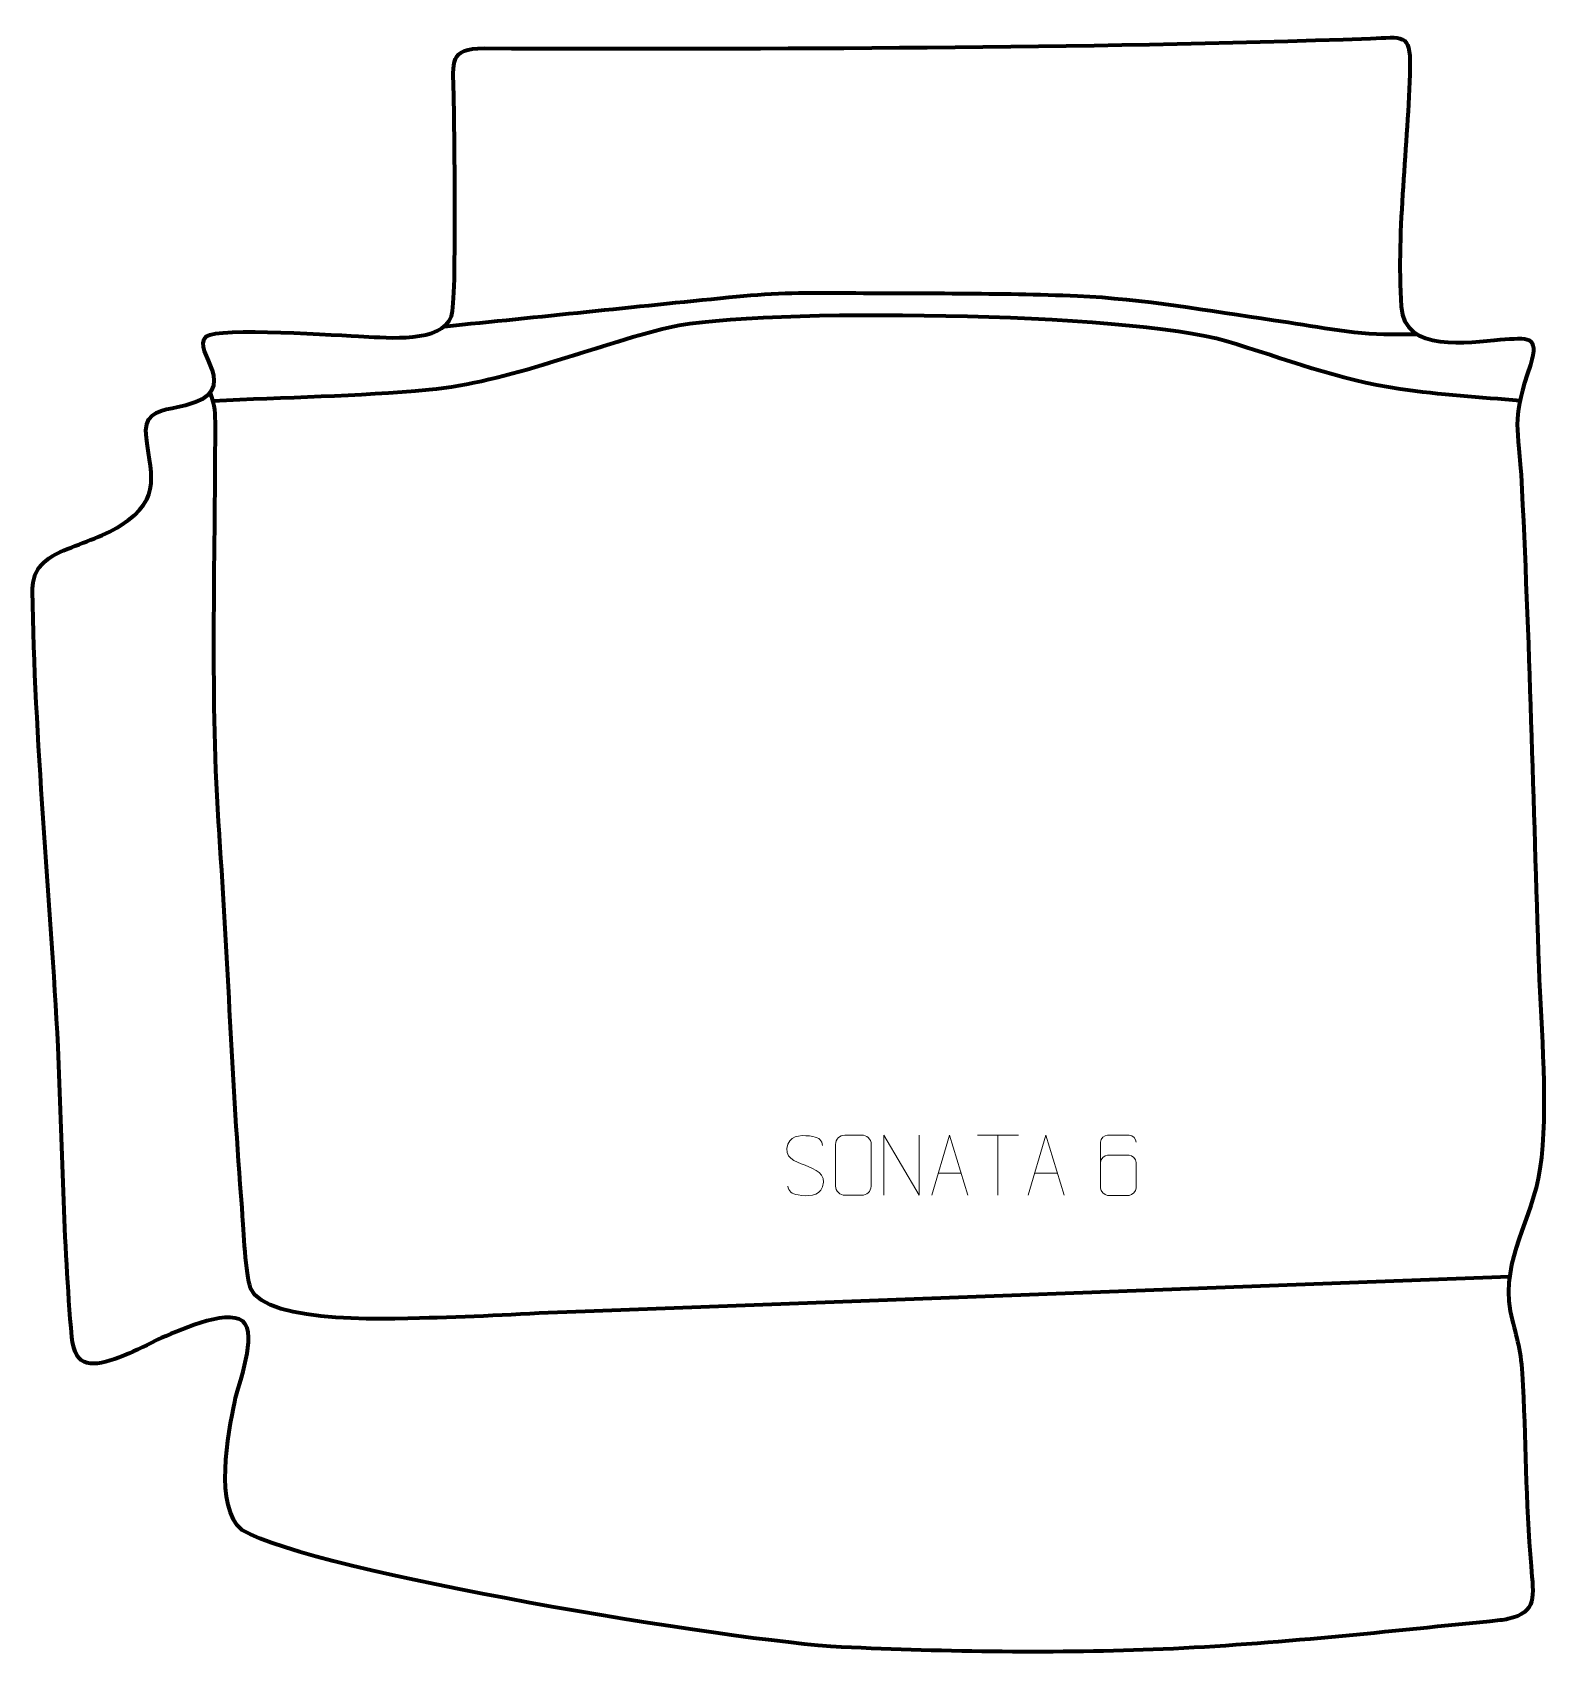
# Model space of a CAD drawing. Header units: millimetres. Extents: x -644 to -15, y 164 to 837.
import ezdxf

# ---------------------------------------------------------------- set-up
doc = ezdxf.new("R2010")
doc.units = ezdxf.units.MM
doc.header["$MEASUREMENT"] = 0
doc.layers.add('layer 2', color=7, linetype='Continuous')
doc.layers.add('layer 3', color=7, linetype='Continuous')

msp = doc.modelspace()

# ---------------------------------------------------------------- linework, layer by layer
at = {"layer": 'layer 2', "color": 142, "lineweight": 158}
for points, knots in [([(-473.2231, 714.6918), (-433.8149, 718.6779), (-394.4203, 722.7962), (-355.0145, 726.8056), (-355.0145, 726.8056), (-338.1423, 728.5162), (-325.3076, 728.7733), (-308.4371, 728.6143), (-308.4371, 728.6143), (-275.6925, 728.3055), (-243.0405, 728.6985), (-210.3023, 727.3647), (-210.3023, 727.3647), (-183.3217, 726.1885), (-155.7893, 721.1346), (-129.0259, 717.3353), (-129.0259, 717.3353), (-112.6392, 715.0237), (-96.701, 711.4423), (-80.0918, 711.4357), (-80.0918, 711.4357), (-76.5594, 711.4582), (-73.0314, 711.4721), (-69.4988, 711.4692)], [0, 0, 0, 0, 0.14285714, 0.14285714, 0.14285714, 0.14285714, 0.28571429, 0.28571429, 0.28571429, 0.28571429, 0.42857143, 0.42857143, 0.42857143, 0.42857143, 0.57142857, 0.57142857, 0.57142857, 0.57142857, 0.71428571, 0.71428571, 0.71428571, 0.71428571, 1, 1, 1, 1]), ([(-569.224, 683.838), (-539.368, 685.3289), (-509.2775, 685.6911), (-479.5198, 688.4701), (-479.5198, 688.4701), (-446.5738, 691.5468), (-411.9334, 706.5807), (-379.5416, 714.4126), (-379.5416, 714.4126), (-341.9908, 722.6278), (-188.7079, 720.6605), (-148.7656, 708.7007), (-148.7656, 708.7007), (-123.6133, 701.1695), (-102.8637, 692.657), (-76.3596, 688.7481), (-76.3596, 688.7481), (-59.8981, 686.4028), (-43.2408, 685.3006), (-26.6749, 683.9329)], [0, 0, 0, 0, 0.16666667, 0.16666667, 0.16666667, 0.16666667, 0.33333333, 0.33333333, 0.33333333, 0.33333333, 0.5, 0.5, 0.5, 0.5, 0.66666667, 0.66666667, 0.66666667, 0.66666667, 1, 1, 1, 1]), ([(-30.9905, 320.1456), (-30.9905, 320.1456), (-414.7036, 305.768), (-414.7036, 305.768), (-414.7036, 305.768), (-435.1685, 305.1809), (-455.5393, 303.5892), (-476.1812, 303.1551), (-476.1812, 303.1551), (-491.0065, 302.7761), (-547.5609, 299.7963), (-553.5786, 315.4356), (-553.5786, 315.4356), (-555.6535, 320.828), (-556.536, 339.9699), (-557.0107, 346.725), (-557.0107, 346.725), (-557.0107, 346.725), (-557.0855, 347.7895), (-557.0855, 347.7895), (-557.0855, 347.7895), (-557.0855, 347.7895), (-557.1568, 348.7648), (-557.1568, 348.7648), (-557.1568, 348.7648), (-561.161, 400.3327), (-563.0423, 451.8843), (-566.5257, 503.3928), (-566.5257, 503.3928), (-566.5257, 503.3928), (-566.5633, 503.9487), (-566.5633, 503.9487), (-566.5633, 503.9487), (-570.4315, 560.0766), (-568.1979, 616.4688), (-568.2239, 672.7066), (-568.2239, 672.7066), (-568.2268, 678.9627), (-568.1546, 681.4074), (-570.3945, 687.3265)], [0, 0, 0, 0, 0.09090909, 0.09090909, 0.09090909, 0.09090909, 0.18181818, 0.18181818, 0.18181818, 0.18181818, 0.27272727, 0.27272727, 0.27272727, 0.27272727, 0.36363636, 0.36363636, 0.36363636, 0.36363636, 0.45454545, 0.45454545, 0.45454545, 0.45454545, 0.54545455, 0.54545455, 0.54545455, 0.54545455, 0.63636364, 0.63636364, 0.63636364, 0.63636364, 0.72727273, 0.72727273, 0.72727273, 0.72727273, 0.81818182, 0.81818182, 0.81818182, 0.81818182, 1, 1, 1, 1])]:
    msp.add_open_spline(points, degree=3, knots=knots, dxfattribs=at)
at = {"layer": 'layer 3', "color": 242, "lineweight": 158}
msp.add_open_spline([(-34.914, 177.5382), (-33.6964, 177.6966), (-32.5831, 177.8851), (-31.5657, 178.1041), (-31.5657, 178.1041), (-19.5184, 180.698), (-20.9871, 187.5862), (-22.0873, 199.9819), (-22.0873, 199.9819), (-24.4702, 226.83), (-24.1926, 253.2268), (-25.7462, 279.9625), (-25.7462, 279.9625), (-26.4914, 290.8583), (-28.4353, 295.7872), (-30.7921, 305.9281), (-30.7921, 305.9281), (-34.3391, 328.0505), (-21.6261, 343.5076), (-18.381, 364.9082), (-18.381, 364.9082), (-14.7997, 389.7867), (-17.9608, 422.7897), (-18.8539, 448.5147), (-18.8539, 448.5147), (-21.2218, 516.8449), (-22.7316, 584.9139), (-26.1901, 653.2242), (-26.1901, 653.2242), (-28.0216, 676.3149), (-29.8557, 675.9789), (-22.3246, 698.7294), (-22.3246, 698.7294), (-18.6008, 711.1202), (-23.3676, 709.9865), (-34.8407, 709.1963), (-34.8407, 709.1963), (-47.9025, 708.132), (-74.7477, 703.5127), (-76.0215, 722.9115), (-76.0215, 722.9115), (-78.0334, 755.7379), (-73.0684, 789.5499), (-72.3411, 822.4216), (-72.3411, 822.4216), (-72.0248, 836.7191), (-75.5659, 834.6575), (-88.7118, 834.2068), (-88.7118, 834.2068), (-210.3753, 830.0348), (-334.9809, 829.8376), (-456.679, 830.126), (-456.679, 830.126), (-471.3111, 830.1622), (-469.5822, 824.5075), (-469.2804, 811.3809), (-469.2804, 811.3809), (-469.0231, 798.4632), (-467.8574, 725.4772), (-470.175, 718.9811), (-470.175, 718.9811), (-474.2054, 707.6844), (-496.7276, 710.0776), (-506.5613, 710.472), (-506.5613, 710.472), (-515.9899, 710.9003), (-567.4295, 714.4494), (-571.8907, 710.5973), (-571.8907, 710.5973), (-578.9331, 704.5165), (-555.4468, 688.1645), (-580.6666, 682.0367), (-580.6666, 682.0367), (-580.6666, 682.0367), (-583.8321, 681.2676), (-583.8321, 681.2676), (-583.8321, 681.2676), (-590.1126, 679.951), (-596.9419, 679.2461), (-597.0649, 671.5075), (-597.0649, 671.5075), (-595.6465, 653.4851), (-589.2297, 643.8249), (-607.5754, 632.0319), (-607.5754, 632.0319), (-615.549, 626.9065), (-624.3085, 624.8034), (-632.7944, 620.925), (-632.7944, 620.925), (-641.9517, 616.7397), (-644.1615, 611.3035), (-644.0811, 604.7187), (-644.0811, 604.7187), (-643.3449, 544.3831), (-636.5748, 476.8854), (-633.5028, 415.617), (-633.5028, 415.617), (-631.6777, 375.4792), (-631.3891, 335.2572), (-627.7908, 295.2142), (-627.7908, 295.2142), (-626.581, 281.7514), (-618.844, 282.7065), (-608.1064, 286.7011), (-608.1064, 286.7011), (-602.8364, 288.6617), (-597.9074, 291.2015), (-592.8768, 293.6778), (-592.8768, 293.6778), (-592.8768, 293.6778), (-592.0505, 294.0796), (-592.0505, 294.0796), (-592.0505, 294.0796), (-584.7079, 297.2878), (-563.9097, 306.9765), (-556.7899, 301.7268), (-556.7899, 301.7268), (-550.5646, 295.7785), (-558.5086, 276.2981), (-560.1808, 268.2822), (-560.1808, 268.2822), (-562.8655, 255.4125), (-568.8664, 224.3124), (-557.1312, 215.0128), (-557.1312, 215.0128), (-526.4015, 197.1605), (-352.2171, 168.5858), (-308.3008, 166.4355), (-308.3008, 166.4355), (-264.8215, 164.3575), (-218.3022, 163.7323), (-174.8336, 165.5694), (-174.8336, 165.5694), (-129.297, 167.4939), (-80.536, 173.0221), (-34.914, 177.5382)], degree=3, knots=[0, 0, 0, 0, 0.02857143, 0.02857143, 0.02857143, 0.02857143, 0.05714286, 0.05714286, 0.05714286, 0.05714286, 0.08571429, 0.08571429, 0.08571429, 0.08571429, 0.11428571, 0.11428571, 0.11428571, 0.11428571, 0.14285714, 0.14285714, 0.14285714, 0.14285714, 0.17142857, 0.17142857, 0.17142857, 0.17142857, 0.2, 0.2, 0.2, 0.2, 0.22857143, 0.22857143, 0.22857143, 0.22857143, 0.25714286, 0.25714286, 0.25714286, 0.25714286, 0.28571429, 0.28571429, 0.28571429, 0.28571429, 0.31428571, 0.31428571, 0.31428571, 0.31428571, 0.34285714, 0.34285714, 0.34285714, 0.34285714, 0.37142857, 0.37142857, 0.37142857, 0.37142857, 0.4, 0.4, 0.4, 0.4, 0.42857143, 0.42857143, 0.42857143, 0.42857143, 0.45714286, 0.45714286, 0.45714286, 0.45714286, 0.48571429, 0.48571429, 0.48571429, 0.48571429, 0.51428571, 0.51428571, 0.51428571, 0.51428571, 0.54285714, 0.54285714, 0.54285714, 0.54285714, 0.57142857, 0.57142857, 0.57142857, 0.57142857, 0.6, 0.6, 0.6, 0.6, 0.62857143, 0.62857143, 0.62857143, 0.62857143, 0.65714286, 0.65714286, 0.65714286, 0.65714286, 0.68571429, 0.68571429, 0.68571429, 0.68571429, 0.71428571, 0.71428571, 0.71428571, 0.71428571, 0.74285714, 0.74285714, 0.74285714, 0.74285714, 0.77142857, 0.77142857, 0.77142857, 0.77142857, 0.8, 0.8, 0.8, 0.8, 0.82857143, 0.82857143, 0.82857143, 0.82857143, 0.85714286, 0.85714286, 0.85714286, 0.85714286, 0.88571429, 0.88571429, 0.88571429, 0.88571429, 0.91428571, 0.91428571, 0.91428571, 0.91428571, 0.94285714, 0.94285714, 0.94285714, 0.94285714, 1, 1, 1, 1], dxfattribs=at)
at = {"layer": 'layer 3', "color": 250, "lineweight": 9}
for points, knots in [([(-323.3881, 366.451), (-327.6364, 367.9214), (-332.5445, 369.7172), (-330.5394, 375.2375), (-330.5394, 375.2375), (-329.0359, 379.3774), (-323.8223, 378.9889), (-320.2187, 378.3878), (-320.2187, 378.3878), (-317.3581, 377.9106), (-316.4934, 376.6974), (-316.1828, 374.6133)], [0, 0, 0, 0, 0.25, 0.25, 0.25, 0.25, 0.5, 0.5, 0.5, 0.5, 1, 1, 1, 1]), ([(-306.9077, 378.9274), (-304.582, 378.9274), (-302.2559, 378.9274), (-299.9298, 378.9274), (-299.9298, 378.9274), (-297.9832, 378.963), (-295.9918, 377.4714), (-295.9651, 375.0338), (-295.9651, 375.0338), (-295.9655, 369.2869), (-295.9655, 363.5396), (-295.9651, 357.7919), (-295.9651, 357.7919), (-296.1049, 355.4685), (-297.7821, 353.9889), (-299.9298, 353.9781), (-299.9298, 353.9781), (-302.2617, 353.9785), (-304.5936, 353.9785), (-306.9251, 353.9781), (-306.9251, 353.9781), (-308.8501, 353.8727), (-310.8222, 355.7572), (-310.811, 357.7745), (-310.811, 357.7745), (-310.8107, 363.5446), (-310.8107, 369.3143), (-310.811, 375.0836), (-310.811, 375.0836), (-310.8068, 377.2217), (-309.0601, 378.9409), (-306.9077, 378.9274)], [0, 0, 0, 0, 0.11111111, 0.11111111, 0.11111111, 0.11111111, 0.22222222, 0.22222222, 0.22222222, 0.22222222, 0.33333333, 0.33333333, 0.33333333, 0.33333333, 0.44444444, 0.44444444, 0.44444444, 0.44444444, 0.55555556, 0.55555556, 0.55555556, 0.55555556, 0.66666667, 0.66666667, 0.66666667, 0.66666667, 0.77777778, 0.77777778, 0.77777778, 0.77777778, 1, 1, 1, 1]), ([(-290.7155, 353.9742), (-290.7155, 353.9742), (-290.7155, 378.9277), (-290.7155, 378.9277), (-290.7155, 378.9277), (-290.7155, 378.9277), (-276.0607, 353.9742), (-276.0607, 353.9742), (-276.0607, 353.9742), (-276.0607, 353.9742), (-276.0607, 378.9277), (-276.0607, 378.9277)], [0, 0, 0, 0, 0.25, 0.25, 0.25, 0.25, 0.5, 0.5, 0.5, 0.5, 1, 1, 1, 1]), ([(-270.8586, 353.9742), (-270.8586, 353.9742), (-263.4876, 378.9277), (-263.4876, 378.9277), (-263.4876, 378.9277), (-263.4876, 378.9277), (-255.9177, 353.9742), (-255.9177, 353.9742)], [0, 0, 0, 0, 0.33333333, 0.33333333, 0.33333333, 0.33333333, 1, 1, 1, 1]), ([(-230.8586, 353.9742), (-230.8586, 353.9742), (-223.4876, 378.9277), (-223.4876, 378.9277), (-223.4876, 378.9277), (-223.4876, 378.9277), (-215.9177, 353.9742), (-215.9177, 353.9742)], [0, 0, 0, 0, 0.33333333, 0.33333333, 0.33333333, 0.33333333, 1, 1, 1, 1]), ([(-185.9583, 375.9916), (-185.9824, 377.3311), (-187.3386, 378.9843), (-188.9105, 378.95), (-188.9105, 378.95), (-191.8953, 378.9497), (-194.8805, 378.9497), (-197.8659, 378.95), (-197.8659, 378.95), (-199.085, 378.9649), (-200.8132, 377.5273), (-200.8182, 375.9916), (-200.8182, 375.9916), (-200.8179, 369.6311), (-200.8179, 363.2703), (-200.8182, 356.9096), (-200.8182, 356.9096), (-200.8135, 355.7467), (-199.085, 353.9756), (-197.8659, 353.9512), (-197.8659, 353.9512), (-194.8805, 353.9515), (-191.8953, 353.9515), (-188.9105, 353.9512), (-188.9105, 353.9512), (-187.6324, 353.995), (-185.9627, 355.6095), (-185.9583, 356.9096), (-185.9583, 356.9096), (-185.9583, 360.4929), (-185.9583, 364.076), (-185.9583, 367.6587), (-185.9583, 367.6587), (-185.9968, 369.1369), (-187.5795, 370.5698), (-188.9105, 370.5678), (-188.9105, 370.5678), (-191.8953, 370.5681), (-194.8805, 370.5681), (-197.8659, 370.5678), (-197.8659, 370.5678), (-199.1954, 370.5728), (-200.8384, 369.0655), (-200.7967, 367.637)], [0, 0, 0, 0, 0.08333333, 0.08333333, 0.08333333, 0.08333333, 0.16666667, 0.16666667, 0.16666667, 0.16666667, 0.25, 0.25, 0.25, 0.25, 0.33333333, 0.33333333, 0.33333333, 0.33333333, 0.41666667, 0.41666667, 0.41666667, 0.41666667, 0.5, 0.5, 0.5, 0.5, 0.58333333, 0.58333333, 0.58333333, 0.58333333, 0.66666667, 0.66666667, 0.66666667, 0.66666667, 0.75, 0.75, 0.75, 0.75, 0.83333333, 0.83333333, 0.83333333, 0.83333333, 1, 1, 1, 1]), ([(-323.3881, 366.4509), (-319.3695, 364.8042), (-314.34, 362.9159), (-316.174, 357.5556), (-316.174, 357.5556), (-317.6338, 353.2892), (-322.5446, 353.5459), (-326.2707, 354.1006), (-326.2707, 354.1006), (-329.0207, 354.5104), (-330.2416, 355.7239), (-330.6196, 357.8361)], [0, 0, 0, 0, 0.25, 0.25, 0.25, 0.25, 0.5, 0.5, 0.5, 0.5, 1, 1, 1, 1])]:
    msp.add_open_spline(points, degree=3, knots=knots, dxfattribs=at)
for points in [[(-251.8818, 378.9042), (-251.8818, 378.9042), (-234.8946, 378.9042), (-234.8946, 378.9042)], [(-243.388, 353.9742), (-243.388, 353.9742), (-243.388, 378.9277), (-243.388, 378.9277)], [(-268.136, 363.2236), (-268.136, 363.2236), (-258.6403, 363.2236), (-258.6403, 363.2236)], [(-228.136, 363.2236), (-228.136, 363.2236), (-218.6403, 363.2236), (-218.6403, 363.2236)]]:
    msp.add_open_spline(points, degree=3, dxfattribs=at)

doc.saveas('drawing.dxf')
